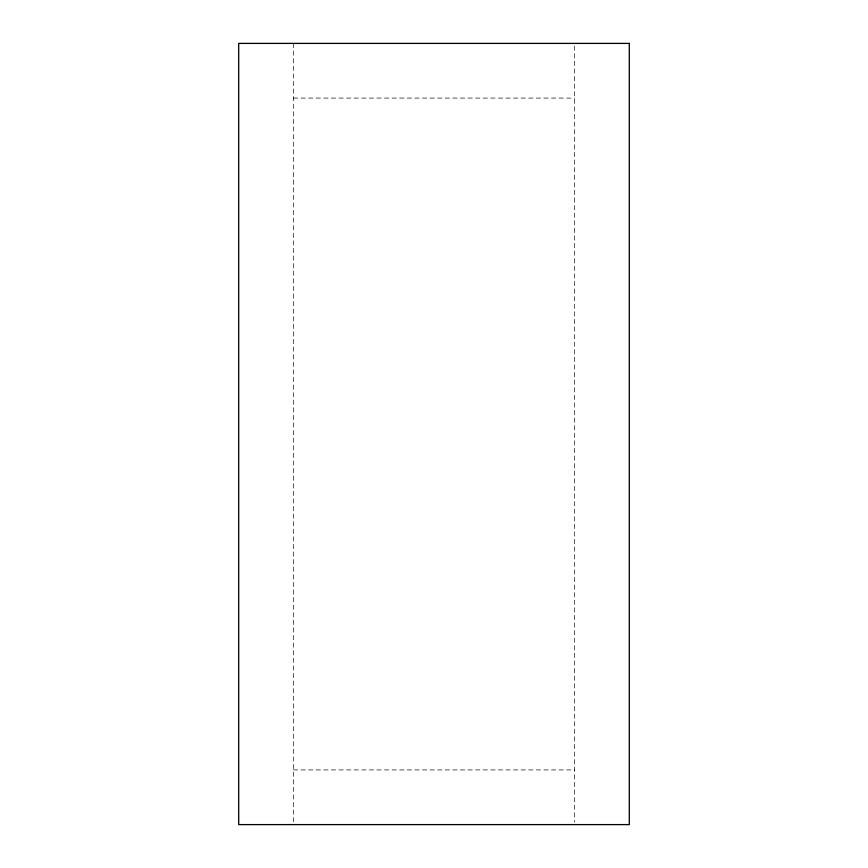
<?xml version="1.0" encoding="UTF-8"?>
<svg xmlns="http://www.w3.org/2000/svg" width="868" height="868" viewBox="0 0 868 868"><rect width="100%" height="100%" fill="white"/><g stroke="black" fill="none" stroke-linecap="round" stroke-linejoin="round"><path stroke-width="0.65" stroke-dasharray="4.34 3.25" d="M293.384 98.084L574.616 98.084M293.384 769.916L574.616 769.916M574.616 46.069L574.616 821.931M293.384 43.4L293.384 824.6"/><path stroke-width="1.3" d="M629.3 43.4L238.7 43.4L238.7 824.6L629.3 824.6L629.3 43.4"/></g></svg>
